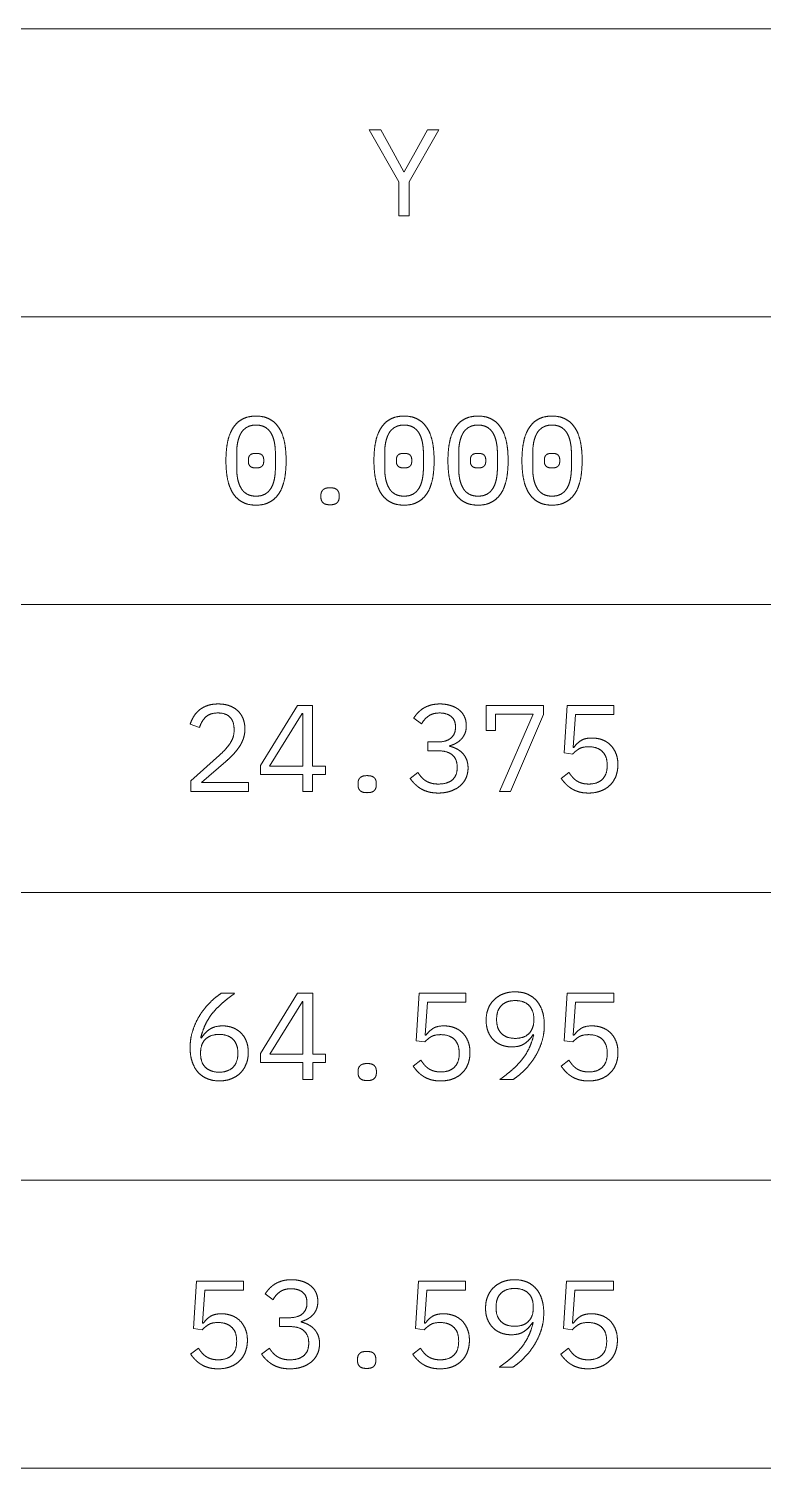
# Model space of a CAD drawing. Header units: millimetres. Extents: x 25 to 584, y 11 to 410.
# Drawn here: x 531.61 to 549.48, y 375 to 410 of the extents above; entities that cross this region are included whole.
import ezdxf

# ---------------------------------------------------------------- set-up
doc = ezdxf.new("R2010")
doc.units = ezdxf.units.MM
doc.layers.add('dims', color=7, linetype='Continuous', lineweight=5)

msp = doc.modelspace()

# ---------------------------------------------------------------- linework, layer by layer
at = {"layer": 'dims'}
for p, q in [((447.088, 410), (584, 410)), ((539.891, 407.547), (540.614, 406.275)), ((540.179, 407.547), (539.891, 407.547)), ((540.479, 407.001), (540.179, 407.547)), ((540.866, 406.275), (541.589, 407.547)), ((541.307, 407.547), (541.007, 407.001)), ((541.589, 407.547), (541.307, 407.547)), ((540.734, 406.524), (540.479, 407.001)), ((541.007, 407.001), (540.746, 406.524)), ((540.746, 406.524), (540.734, 406.524)), ((540.614, 406.275), (540.614, 405.453)), ((540.866, 405.453), (540.866, 406.275)), ((540.614, 405.453), (540.866, 405.453)), ((447.088, 403), (584, 403)), ((536.669, 399.329), (536.669, 399.671)), ((536.954, 399.533), (536.954, 399.467)), ((537.326, 399.467), (537.326, 399.533)), ((537.611, 399.671), (537.611, 399.329)), ((540.269, 399.329), (540.269, 399.671)), ((540.554, 399.533), (540.554, 399.467)), ((540.926, 399.467), (540.926, 399.533)), ((541.211, 399.671), (541.211, 399.329)), ((542.069, 399.329), (542.069, 399.671)), ((542.354, 399.533), (542.354, 399.467)), ((542.726, 399.467), (542.726, 399.533)), ((543.011, 399.671), (543.011, 399.329)), ((543.869, 399.329), (543.869, 399.671)), ((544.154, 399.533), (544.154, 399.467)), ((544.526, 399.467), (544.526, 399.533)), ((544.811, 399.671), (544.811, 399.329)), ((538.718, 398.66), (538.718, 398.606)), ((539.162, 398.606), (539.162, 398.66)), ((447.088, 396), (584, 396)), ((538.151, 393.547), (537.245, 392.086)), ((538.517, 393.547), (538.151, 393.547)), ((538.517, 392.071), (538.517, 393.547)), ((542.738, 393.547), (542.738, 392.941)), ((544.136, 393.547), (542.738, 393.547)), ((544.136, 393.325), (544.136, 393.547)), ((544.706, 393.547), (544.631, 392.395)), ((545.846, 393.547), (544.706, 393.547)), ((545.846, 393.328), (545.846, 393.547)), ((535.538, 393.091), (535.763, 393.007)), ((537.47, 392.071), (538.265, 393.352)), ((538.265, 393.352), (538.277, 393.352)), ((538.277, 393.352), (538.277, 392.071)), ((540.977, 393.241), (541.166, 393.097)), ((542.963, 393.331), (543.881, 393.331)), ((542.963, 392.941), (542.963, 393.331)), ((543.881, 393.331), (543.062, 391.453)), ((543.332, 391.453), (544.136, 393.325)), ((544.85, 392.527), (544.91, 393.328)), ((544.91, 393.328), (545.846, 393.328)), ((536.606, 392.968), (536.606, 392.932)), ((541.991, 393.028), (541.991, 393.007)), ((542.738, 392.941), (542.963, 392.941)), ((541.553, 392.659), (541.322, 392.659)), ((541.322, 392.659), (541.322, 392.443)), ((541.322, 392.443), (541.571, 392.443)), ((541.847, 392.554), (541.847, 392.566)), ((544.631, 392.395), (544.844, 392.365)), ((544.871, 392.527), (544.85, 392.527)), ((536.255, 392.341), (535.556, 391.711)), ((535.817, 391.672), (536.402, 392.182)), ((537.245, 392.086), (537.245, 391.864)), ((538.277, 392.071), (537.47, 392.071)), ((538.829, 392.071), (538.517, 392.071)), ((538.829, 391.864), (538.829, 392.071)), ((542.033, 392.053), (542.033, 392.029)), ((545.681, 392.101), (545.681, 392.077)), ((535.556, 391.711), (535.556, 391.453)), ((536.954, 391.672), (535.817, 391.672)), ((536.954, 391.453), (536.954, 391.672)), ((537.245, 391.864), (538.277, 391.864)), ((538.277, 391.864), (538.277, 391.453)), ((538.517, 391.864), (538.829, 391.864)), ((538.517, 391.453), (538.517, 391.864)), ((539.621, 391.66), (539.621, 391.606)), ((540.065, 391.606), (540.065, 391.66)), ((541.076, 391.918), (540.887, 391.774)), ((544.751, 391.918), (544.562, 391.774)), ((535.556, 391.453), (536.954, 391.453)), ((538.277, 391.453), (538.517, 391.453)), ((543.062, 391.453), (543.332, 391.453)), ((447.088, 389), (584, 389)), ((536.62, 386.547), (536.295, 386.547)), ((538.152, 386.547), (537.247, 385.086)), ((538.519, 386.547), (538.152, 386.547)), ((538.519, 385.071), (538.519, 386.547)), ((541.107, 386.547), (541.032, 385.395)), ((542.247, 386.547), (541.107, 386.547)), ((542.247, 386.328), (542.247, 386.547)), ((544.707, 386.547), (544.632, 385.395)), ((545.847, 386.547), (544.707, 386.547)), ((545.847, 386.328), (545.847, 386.547)), ((537.472, 385.071), (538.267, 386.352)), ((538.267, 386.352), (538.279, 386.352)), ((538.279, 386.352), (538.279, 385.071)), ((541.252, 385.527), (541.312, 386.328)), ((541.312, 386.328), (542.247, 386.328)), ((544.852, 385.527), (544.912, 386.328)), ((544.912, 386.328), (545.847, 386.328)), ((542.992, 385.899), (542.992, 385.923)), ((543.897, 385.923), (543.897, 385.899)), ((535.81, 385.455), (535.795, 385.461)), ((541.032, 385.395), (541.245, 385.365)), ((541.272, 385.527), (541.252, 385.527)), ((543.88, 385.545), (543.895, 385.539)), ((544.632, 385.395), (544.845, 385.365)), ((544.872, 385.527), (544.852, 385.527)), ((535.792, 385.077), (535.792, 385.101)), ((536.697, 385.101), (536.697, 385.077)), ((537.247, 385.086), (537.247, 384.864)), ((538.279, 385.071), (537.472, 385.071)), ((538.83, 385.071), (538.519, 385.071)), ((538.83, 384.864), (538.83, 385.071)), ((542.082, 385.101), (542.082, 385.077)), ((545.682, 385.101), (545.682, 385.077)), ((537.247, 384.864), (538.279, 384.864)), ((538.279, 384.864), (538.279, 384.453)), ((538.519, 384.864), (538.83, 384.864)), ((538.519, 384.453), (538.519, 384.864)), ((539.622, 384.66), (539.622, 384.606)), ((540.067, 384.606), (540.067, 384.66)), ((541.152, 384.918), (540.964, 384.774)), ((544.752, 384.918), (544.564, 384.774)), ((538.279, 384.453), (538.519, 384.453)), ((543.07, 384.453), (543.394, 384.453)), ((447.088, 382), (584, 382)), ((535.694, 379.547), (535.619, 378.395)), ((536.834, 379.547), (535.694, 379.547)), ((536.834, 379.328), (536.834, 379.547)), ((541.094, 379.547), (541.019, 378.395)), ((542.234, 379.547), (541.094, 379.547)), ((542.234, 379.328), (542.234, 379.547)), ((544.694, 379.547), (544.619, 378.395)), ((545.834, 379.547), (544.694, 379.547)), ((545.834, 379.328), (545.834, 379.547)), ((535.838, 378.527), (535.898, 379.328)), ((535.898, 379.328), (536.834, 379.328)), ((537.365, 379.241), (537.554, 379.097)), ((541.238, 378.527), (541.298, 379.328)), ((541.298, 379.328), (542.234, 379.328)), ((544.838, 378.527), (544.898, 379.328)), ((544.898, 379.328), (545.834, 379.328)), ((538.379, 379.028), (538.379, 379.007)), ((542.978, 378.899), (542.978, 378.923)), ((543.884, 378.923), (543.884, 378.899)), ((535.619, 378.395), (535.832, 378.365)), ((535.859, 378.527), (535.838, 378.527)), ((537.941, 378.659), (537.71, 378.659)), ((537.71, 378.659), (537.71, 378.443)), ((537.71, 378.443), (537.959, 378.443)), ((538.235, 378.554), (538.235, 378.566)), ((541.019, 378.395), (541.232, 378.365)), ((541.259, 378.527), (541.238, 378.527)), ((543.866, 378.545), (543.881, 378.539)), ((544.619, 378.395), (544.832, 378.365)), ((544.859, 378.527), (544.838, 378.527)), ((536.669, 378.101), (536.669, 378.077)), ((538.421, 378.053), (538.421, 378.029)), ((542.069, 378.101), (542.069, 378.077)), ((545.669, 378.101), (545.669, 378.077)), ((535.739, 377.918), (535.55, 377.774)), ((537.464, 377.918), (537.275, 377.774)), ((539.609, 377.66), (539.609, 377.606)), ((540.053, 377.606), (540.053, 377.66)), ((541.139, 377.918), (540.95, 377.774)), ((544.739, 377.918), (544.55, 377.774)), ((543.056, 377.453), (543.38, 377.453)), ((447.088, 375), (584, 375))]:
    msp.add_line(p, q, dxfattribs=at)
for points in [[(536.582, 400.298), (536.672, 400.436), (536.81, 400.509)], [(536.81, 400.509), (536.948, 400.583), (537.14, 400.583)], [(537.14, 400.583), (537.332, 400.583), (537.47, 400.509)], [(537.47, 400.509), (537.608, 400.436), (537.698, 400.298)], [(540.182, 400.298), (540.272, 400.436), (540.41, 400.509)], [(540.41, 400.509), (540.548, 400.583), (540.74, 400.583)], [(540.74, 400.583), (540.932, 400.583), (541.07, 400.509)], [(541.07, 400.509), (541.208, 400.436), (541.298, 400.298)], [(541.982, 400.298), (542.072, 400.436), (542.21, 400.509)], [(542.21, 400.509), (542.348, 400.583), (542.54, 400.583)], [(542.54, 400.583), (542.732, 400.583), (542.87, 400.509)], [(542.87, 400.509), (543.008, 400.436), (543.098, 400.298)], [(543.782, 400.298), (543.872, 400.436), (544.01, 400.509)], [(544.01, 400.509), (544.148, 400.583), (544.34, 400.583)], [(544.34, 400.583), (544.532, 400.583), (544.67, 400.509)], [(544.67, 400.509), (544.808, 400.436), (544.898, 400.298)], [(536.45, 399.958), (536.492, 400.16), (536.582, 400.298)], [(536.779, 400.175), (536.723, 400.085), (536.696, 399.956)], [(536.924, 400.314), (536.834, 400.265), (536.779, 400.175)], [(537.14, 400.364), (537.014, 400.364), (536.924, 400.314)], [(537.356, 400.314), (537.266, 400.364), (537.14, 400.364)], [(537.502, 400.175), (537.446, 400.265), (537.356, 400.314)], [(537.584, 399.956), (537.557, 400.085), (537.502, 400.175)], [(537.698, 400.298), (537.788, 400.16), (537.83, 399.958)], [(540.05, 399.958), (540.092, 400.16), (540.182, 400.298)], [(540.379, 400.175), (540.323, 400.085), (540.296, 399.956)], [(540.524, 400.314), (540.434, 400.265), (540.379, 400.175)], [(540.74, 400.364), (540.614, 400.364), (540.524, 400.314)], [(540.956, 400.314), (540.866, 400.364), (540.74, 400.364)], [(541.102, 400.175), (541.046, 400.265), (540.956, 400.314)], [(541.184, 399.956), (541.157, 400.085), (541.102, 400.175)], [(541.298, 400.298), (541.388, 400.16), (541.43, 399.958)], [(541.85, 399.958), (541.892, 400.16), (541.982, 400.298)], [(542.179, 400.175), (542.123, 400.085), (542.096, 399.956)], [(542.324, 400.314), (542.234, 400.265), (542.179, 400.175)], [(542.54, 400.364), (542.414, 400.364), (542.324, 400.314)], [(542.756, 400.314), (542.666, 400.364), (542.54, 400.364)], [(542.902, 400.175), (542.846, 400.265), (542.756, 400.314)], [(542.984, 399.956), (542.957, 400.085), (542.902, 400.175)], [(543.098, 400.298), (543.188, 400.16), (543.23, 399.958)], [(543.65, 399.958), (543.692, 400.16), (543.782, 400.298)], [(543.979, 400.175), (543.923, 400.085), (543.896, 399.956)], [(544.124, 400.314), (544.034, 400.265), (543.979, 400.175)], [(544.34, 400.364), (544.214, 400.364), (544.124, 400.314)], [(544.556, 400.314), (544.466, 400.364), (544.34, 400.364)], [(544.702, 400.175), (544.646, 400.265), (544.556, 400.314)], [(544.784, 399.956), (544.757, 400.085), (544.702, 400.175)], [(544.898, 400.298), (544.988, 400.16), (545.03, 399.958)], [(536.408, 399.5), (536.408, 399.755), (536.45, 399.958)], [(536.696, 399.956), (536.669, 399.827), (536.669, 399.671)], [(537.611, 399.671), (537.611, 399.827), (537.584, 399.956)], [(537.83, 399.958), (537.872, 399.755), (537.872, 399.5)], [(540.008, 399.5), (540.008, 399.755), (540.05, 399.958)], [(540.296, 399.956), (540.269, 399.827), (540.269, 399.671)], [(541.211, 399.671), (541.211, 399.827), (541.184, 399.956)], [(541.43, 399.958), (541.472, 399.755), (541.472, 399.5)], [(541.808, 399.5), (541.808, 399.755), (541.85, 399.958)], [(542.096, 399.956), (542.069, 399.827), (542.069, 399.671)], [(543.011, 399.671), (543.011, 399.827), (542.984, 399.956)], [(543.23, 399.958), (543.272, 399.755), (543.272, 399.5)], [(543.608, 399.5), (543.608, 399.755), (543.65, 399.958)], [(543.896, 399.956), (543.869, 399.827), (543.869, 399.671)], [(544.811, 399.671), (544.811, 399.827), (544.784, 399.956)], [(545.03, 399.958), (545.072, 399.755), (545.072, 399.5)], [(536.45, 399.041), (536.408, 399.242), (536.408, 399.5)], [(536.954, 399.533), (536.954, 399.593), (536.995, 399.635)], [(536.995, 399.365), (536.954, 399.407), (536.954, 399.467)], [(536.995, 399.635), (537.035, 399.677), (537.14, 399.677)], [(537.14, 399.323), (537.035, 399.323), (536.995, 399.365)], [(537.14, 399.677), (537.245, 399.677), (537.286, 399.635)], [(537.286, 399.365), (537.245, 399.323), (537.14, 399.323)], [(537.286, 399.635), (537.326, 399.593), (537.326, 399.533)], [(537.326, 399.467), (537.326, 399.407), (537.286, 399.365)], [(537.872, 399.5), (537.872, 399.242), (537.83, 399.041)], [(540.05, 399.041), (540.008, 399.242), (540.008, 399.5)], [(540.554, 399.533), (540.554, 399.593), (540.595, 399.635)], [(540.595, 399.365), (540.554, 399.407), (540.554, 399.467)], [(540.595, 399.635), (540.635, 399.677), (540.74, 399.677)], [(540.74, 399.323), (540.635, 399.323), (540.595, 399.365)], [(540.74, 399.677), (540.845, 399.677), (540.886, 399.635)], [(540.886, 399.365), (540.845, 399.323), (540.74, 399.323)], [(540.886, 399.635), (540.926, 399.593), (540.926, 399.533)], [(540.926, 399.467), (540.926, 399.407), (540.886, 399.365)], [(541.472, 399.5), (541.472, 399.242), (541.43, 399.041)], [(541.85, 399.041), (541.808, 399.242), (541.808, 399.5)], [(542.354, 399.533), (542.354, 399.593), (542.395, 399.635)], [(542.395, 399.365), (542.354, 399.407), (542.354, 399.467)], [(542.395, 399.635), (542.435, 399.677), (542.54, 399.677)], [(542.54, 399.323), (542.435, 399.323), (542.395, 399.365)], [(542.54, 399.677), (542.645, 399.677), (542.686, 399.635)], [(542.686, 399.365), (542.645, 399.323), (542.54, 399.323)], [(542.686, 399.635), (542.726, 399.593), (542.726, 399.533)], [(542.726, 399.467), (542.726, 399.407), (542.686, 399.365)], [(543.272, 399.5), (543.272, 399.242), (543.23, 399.041)], [(543.65, 399.041), (543.608, 399.242), (543.608, 399.5)], [(544.154, 399.533), (544.154, 399.593), (544.195, 399.635)], [(544.195, 399.365), (544.154, 399.407), (544.154, 399.467)], [(544.195, 399.635), (544.235, 399.677), (544.34, 399.677)], [(544.34, 399.323), (544.235, 399.323), (544.195, 399.365)], [(544.34, 399.677), (544.445, 399.677), (544.486, 399.635)], [(544.486, 399.365), (544.445, 399.323), (544.34, 399.323)], [(544.486, 399.635), (544.526, 399.593), (544.526, 399.533)], [(544.526, 399.467), (544.526, 399.407), (544.486, 399.365)], [(545.072, 399.5), (545.072, 399.242), (545.03, 399.041)], [(536.582, 398.702), (536.492, 398.84), (536.45, 399.041)], [(536.669, 399.329), (536.669, 399.17), (536.696, 399.043)], [(536.696, 399.043), (536.723, 398.915), (536.779, 398.825)], [(537.502, 398.825), (537.557, 398.915), (537.584, 399.043)], [(537.584, 399.043), (537.611, 399.17), (537.611, 399.329)], [(537.83, 399.041), (537.788, 398.84), (537.698, 398.702)], [(540.182, 398.702), (540.092, 398.84), (540.05, 399.041)], [(540.269, 399.329), (540.269, 399.17), (540.296, 399.043)], [(540.296, 399.043), (540.323, 398.915), (540.379, 398.825)], [(541.102, 398.825), (541.157, 398.915), (541.184, 399.043)], [(541.184, 399.043), (541.211, 399.17), (541.211, 399.329)], [(541.43, 399.041), (541.388, 398.84), (541.298, 398.702)], [(541.982, 398.702), (541.892, 398.84), (541.85, 399.041)], [(542.069, 399.329), (542.069, 399.17), (542.096, 399.043)], [(542.096, 399.043), (542.123, 398.915), (542.179, 398.825)], [(542.902, 398.825), (542.957, 398.915), (542.984, 399.043)], [(542.984, 399.043), (543.011, 399.17), (543.011, 399.329)], [(543.23, 399.041), (543.188, 398.84), (543.098, 398.702)], [(543.782, 398.702), (543.692, 398.84), (543.65, 399.041)], [(543.869, 399.329), (543.869, 399.17), (543.896, 399.043)], [(543.896, 399.043), (543.923, 398.915), (543.979, 398.825)], [(544.702, 398.825), (544.757, 398.915), (544.784, 399.043)], [(544.784, 399.043), (544.811, 399.17), (544.811, 399.329)], [(545.03, 399.041), (544.988, 398.84), (544.898, 398.702)], [(536.81, 398.49), (536.672, 398.564), (536.582, 398.702)], [(536.779, 398.825), (536.834, 398.735), (536.924, 398.685)], [(536.924, 398.685), (537.014, 398.636), (537.14, 398.636)], [(537.14, 398.636), (537.266, 398.636), (537.356, 398.685)], [(537.356, 398.685), (537.446, 398.735), (537.502, 398.825)], [(537.698, 398.702), (537.608, 398.564), (537.47, 398.49)], [(538.718, 398.66), (538.718, 398.738), (538.768, 398.789)], [(538.768, 398.789), (538.817, 398.84), (538.94, 398.84)], [(538.94, 398.84), (539.063, 398.84), (539.113, 398.789)], [(539.113, 398.789), (539.162, 398.738), (539.162, 398.66)], [(540.41, 398.49), (540.272, 398.564), (540.182, 398.702)], [(540.379, 398.825), (540.434, 398.735), (540.524, 398.685)], [(540.524, 398.685), (540.614, 398.636), (540.74, 398.636)], [(540.74, 398.636), (540.866, 398.636), (540.956, 398.685)], [(540.956, 398.685), (541.046, 398.735), (541.102, 398.825)], [(541.298, 398.702), (541.208, 398.564), (541.07, 398.49)], [(542.21, 398.49), (542.072, 398.564), (541.982, 398.702)], [(542.179, 398.825), (542.234, 398.735), (542.324, 398.685)], [(542.324, 398.685), (542.414, 398.636), (542.54, 398.636)], [(542.54, 398.636), (542.666, 398.636), (542.756, 398.685)], [(542.756, 398.685), (542.846, 398.735), (542.902, 398.825)], [(543.098, 398.702), (543.008, 398.564), (542.87, 398.49)], [(544.01, 398.49), (543.872, 398.564), (543.782, 398.702)], [(543.979, 398.825), (544.034, 398.735), (544.124, 398.685)], [(544.124, 398.685), (544.214, 398.636), (544.34, 398.636)], [(544.34, 398.636), (544.466, 398.636), (544.556, 398.685)], [(544.556, 398.685), (544.646, 398.735), (544.702, 398.825)], [(544.898, 398.702), (544.808, 398.564), (544.67, 398.49)], [(537.14, 398.417), (536.948, 398.417), (536.81, 398.49)], [(537.47, 398.49), (537.332, 398.417), (537.14, 398.417)], [(538.768, 398.477), (538.718, 398.528), (538.718, 398.606)], [(538.94, 398.426), (538.817, 398.426), (538.768, 398.477)], [(539.113, 398.477), (539.063, 398.426), (538.94, 398.426)], [(539.162, 398.606), (539.162, 398.528), (539.113, 398.477)], [(540.74, 398.417), (540.548, 398.417), (540.41, 398.49)], [(541.07, 398.49), (540.932, 398.417), (540.74, 398.417)], [(542.54, 398.417), (542.348, 398.417), (542.21, 398.49)], [(542.87, 398.49), (542.732, 398.417), (542.54, 398.417)], [(544.34, 398.417), (544.148, 398.417), (544.01, 398.49)], [(544.67, 398.49), (544.532, 398.417), (544.34, 398.417)], [(535.621, 393.272), (535.673, 393.361), (535.754, 393.43)], [(535.754, 393.43), (535.835, 393.499), (535.951, 393.541)], [(535.951, 393.541), (536.066, 393.583), (536.219, 393.583)], [(536.219, 393.583), (536.375, 393.583), (536.497, 393.538)], [(536.497, 393.538), (536.618, 393.493), (536.701, 393.412)], [(536.701, 393.412), (536.783, 393.331), (536.827, 393.22)], [(541.073, 393.365), (541.13, 393.427), (541.207, 393.475)], [(541.207, 393.475), (541.283, 393.523), (541.384, 393.553)], [(541.384, 393.553), (541.484, 393.583), (541.613, 393.583)], [(541.613, 393.583), (541.748, 393.583), (541.865, 393.548)], [(541.865, 393.548), (541.982, 393.514), (542.069, 393.446)], [(542.069, 393.446), (542.156, 393.379), (542.206, 393.28)], [(535.538, 393.091), (535.568, 393.184), (535.621, 393.272)], [(535.917, 393.266), (535.814, 393.169), (535.763, 393.007)], [(536.213, 393.364), (536.021, 393.364), (535.917, 393.266)], [(536.507, 393.26), (536.408, 393.364), (536.213, 393.364)], [(536.606, 392.968), (536.606, 393.157), (536.507, 393.26)], [(536.827, 393.22), (536.87, 393.109), (536.87, 392.977)], [(540.977, 393.241), (541.016, 393.304), (541.073, 393.365)], [(541.336, 393.29), (541.232, 393.217), (541.166, 393.097)], [(541.607, 393.364), (541.439, 393.364), (541.336, 393.29)], [(541.885, 393.28), (541.778, 393.364), (541.607, 393.364)], [(541.991, 393.028), (541.991, 393.196), (541.885, 393.28)], [(542.206, 393.28), (542.255, 393.181), (542.255, 393.055)], [(542.255, 393.055), (542.255, 392.953), (542.224, 392.872)], [(536.507, 392.624), (536.606, 392.77), (536.606, 392.932)], [(536.836, 392.752), (536.801, 392.647), (536.74, 392.551)], [(536.87, 392.977), (536.87, 392.857), (536.836, 392.752)], [(541.553, 392.659), (541.772, 392.659), (541.882, 392.756)], [(541.882, 392.756), (541.991, 392.854), (541.991, 393.007)], [(542.137, 392.731), (542.081, 392.671), (542.006, 392.629)], [(542.224, 392.872), (542.192, 392.791), (542.137, 392.731)], [(545.045, 392.694), (545.141, 392.755), (545.309, 392.755)], [(545.309, 392.755), (545.447, 392.755), (545.563, 392.711)], [(545.563, 392.711), (545.678, 392.668), (545.762, 392.584)], [(536.255, 392.341), (536.408, 392.479), (536.507, 392.624)], [(536.593, 392.364), (536.507, 392.272), (536.402, 392.182)], [(536.74, 392.551), (536.678, 392.455), (536.593, 392.364)], [(541.918, 392.341), (541.802, 392.443), (541.571, 392.443)], [(542.006, 392.629), (541.931, 392.587), (541.847, 392.566)], [(541.847, 392.554), (541.934, 392.536), (542.015, 392.495)], [(542.015, 392.495), (542.096, 392.455), (542.159, 392.39)], [(542.159, 392.39), (542.222, 392.326), (542.26, 392.234)], [(544.995, 392.491), (544.913, 392.44), (544.844, 392.365)], [(544.871, 392.527), (544.949, 392.632), (545.045, 392.694)], [(545.228, 392.542), (545.078, 392.542), (544.995, 392.491)], [(545.564, 392.425), (545.447, 392.542), (545.228, 392.542)], [(545.681, 392.101), (545.681, 392.308), (545.564, 392.425)], [(545.762, 392.584), (545.846, 392.5), (545.894, 392.381)], [(545.894, 392.381), (545.942, 392.263), (545.942, 392.11)], [(541.915, 391.738), (542.033, 391.84), (542.033, 392.029)], [(542.033, 392.053), (542.033, 392.239), (541.918, 392.341)], [(542.297, 392.026), (542.297, 391.891), (542.245, 391.778)], [(542.26, 392.234), (542.297, 392.143), (542.297, 392.026)], [(545.566, 391.753), (545.681, 391.87), (545.681, 392.077)], [(545.942, 392.11), (545.942, 391.957), (545.894, 391.83)], [(539.621, 391.66), (539.621, 391.738), (539.671, 391.789)], [(539.671, 391.789), (539.72, 391.84), (539.843, 391.84)], [(539.843, 391.84), (539.966, 391.84), (540.016, 391.789)], [(540.016, 391.789), (540.065, 391.738), (540.065, 391.66)], [(540.997, 391.642), (540.935, 391.705), (540.887, 391.774)], [(541.076, 391.918), (541.118, 391.855), (541.163, 391.804)], [(541.163, 391.804), (541.208, 391.753), (541.267, 391.715)], [(541.267, 391.715), (541.325, 391.678), (541.4, 391.657)], [(541.4, 391.657), (541.475, 391.636), (541.574, 391.636)], [(541.574, 391.636), (541.796, 391.636), (541.915, 391.738)], [(542.245, 391.778), (542.192, 391.666), (542.098, 391.586)], [(544.67, 391.642), (544.61, 391.705), (544.562, 391.774)], [(544.751, 391.918), (544.793, 391.855), (544.837, 391.804)], [(544.837, 391.804), (544.88, 391.753), (544.937, 391.715)], [(544.937, 391.715), (544.994, 391.678), (545.066, 391.657)], [(545.066, 391.657), (545.138, 391.636), (545.234, 391.636)], [(545.234, 391.636), (545.45, 391.636), (545.566, 391.753)], [(545.894, 391.83), (545.846, 391.702), (545.753, 391.61)], [(539.671, 391.477), (539.621, 391.528), (539.621, 391.606)], [(539.843, 391.426), (539.72, 391.426), (539.671, 391.477)], [(540.016, 391.477), (539.966, 391.426), (539.843, 391.426)], [(540.065, 391.606), (540.065, 391.528), (540.016, 391.477)], [(541.141, 391.528), (541.058, 391.579), (540.997, 391.642)], [(541.33, 391.447), (541.223, 391.477), (541.141, 391.528)], [(541.574, 391.417), (541.436, 391.417), (541.33, 391.447)], [(541.87, 391.462), (541.736, 391.417), (541.574, 391.417)], [(542.098, 391.586), (542.003, 391.507), (541.87, 391.462)], [(544.81, 391.528), (544.73, 391.579), (544.67, 391.642)], [(544.992, 391.447), (544.889, 391.477), (544.81, 391.528)], [(545.228, 391.417), (545.096, 391.417), (544.992, 391.447)], [(545.528, 391.468), (545.396, 391.417), (545.228, 391.417)], [(545.753, 391.61), (545.66, 391.519), (545.528, 391.468)], [(536.032, 386.335), (536.167, 386.466), (536.295, 386.547)], [(536.62, 386.547), (536.449, 386.424), (536.315, 386.307)], [(542.929, 386.389), (543.022, 386.481), (543.152, 386.532)], [(543.152, 386.532), (543.282, 386.583), (543.442, 386.583)], [(543.442, 386.583), (543.607, 386.583), (543.739, 386.528)], [(543.739, 386.528), (543.87, 386.472), (543.962, 386.369)], [(535.787, 386.035), (535.897, 386.205), (536.032, 386.335)], [(536.08, 386.062), (535.977, 385.935), (535.909, 385.789)], [(536.315, 386.307), (536.182, 386.19), (536.08, 386.062)], [(542.737, 385.89), (542.737, 386.043), (542.786, 386.17)], [(542.786, 386.17), (542.835, 386.298), (542.929, 386.389)], [(543.11, 386.253), (542.992, 386.136), (542.992, 385.923)], [(543.445, 386.37), (543.229, 386.37), (543.11, 386.253)], [(543.779, 386.253), (543.66, 386.37), (543.445, 386.37)], [(543.897, 385.923), (543.897, 386.136), (543.779, 386.253)], [(543.962, 386.369), (544.054, 386.265), (544.103, 386.115)], [(544.103, 386.115), (544.152, 385.965), (544.152, 385.779)], [(535.607, 385.66), (535.677, 385.866), (535.787, 386.035)], [(535.909, 385.789), (535.84, 385.644), (535.795, 385.461)], [(536.007, 385.669), (536.13, 385.755), (536.325, 385.755)], [(536.325, 385.755), (536.464, 385.755), (536.578, 385.71)], [(536.578, 385.71), (536.692, 385.665), (536.776, 385.581)], [(541.446, 385.694), (541.542, 385.755), (541.71, 385.755)], [(541.71, 385.755), (541.849, 385.755), (541.964, 385.711)], [(541.964, 385.711), (542.08, 385.668), (542.164, 385.584)], [(542.783, 385.621), (542.737, 385.74), (542.737, 385.89)], [(542.992, 385.899), (542.992, 385.686), (543.11, 385.569)], [(543.779, 385.569), (543.897, 385.686), (543.897, 385.899)], [(544.152, 385.779), (544.152, 385.545), (544.082, 385.339)], [(545.046, 385.694), (545.142, 385.755), (545.31, 385.755)], [(545.31, 385.755), (545.449, 385.755), (545.564, 385.711)], [(545.564, 385.711), (545.68, 385.668), (545.764, 385.584)], [(535.537, 385.221), (535.537, 385.455), (535.607, 385.66)], [(535.91, 385.431), (535.792, 385.314), (535.792, 385.101)], [(535.81, 385.455), (535.885, 385.584), (536.007, 385.669)], [(536.245, 385.548), (536.029, 385.548), (535.91, 385.431)], [(536.579, 385.431), (536.46, 385.548), (536.245, 385.548)], [(536.697, 385.101), (536.697, 385.314), (536.579, 385.431)], [(536.776, 385.581), (536.86, 385.497), (536.906, 385.377)], [(536.906, 385.377), (536.952, 385.257), (536.952, 385.11)], [(541.397, 385.491), (541.315, 385.44), (541.245, 385.365)], [(541.272, 385.527), (541.35, 385.632), (541.446, 385.694)], [(541.63, 385.542), (541.48, 385.542), (541.397, 385.491)], [(541.966, 385.425), (541.849, 385.542), (541.63, 385.542)], [(542.082, 385.101), (542.082, 385.308), (541.966, 385.425)], [(542.164, 385.584), (542.247, 385.5), (542.296, 385.381)], [(542.296, 385.381), (542.344, 385.263), (542.344, 385.11)], [(542.912, 385.419), (542.83, 385.503), (542.783, 385.621)], [(543.11, 385.29), (542.995, 385.335), (542.912, 385.419)], [(543.11, 385.569), (543.229, 385.452), (543.445, 385.452)], [(543.445, 385.452), (543.66, 385.452), (543.779, 385.569)], [(543.88, 385.545), (543.802, 385.416), (543.68, 385.33)], [(543.781, 385.21), (543.85, 385.356), (543.895, 385.539)], [(544.997, 385.491), (544.915, 385.44), (544.845, 385.365)], [(544.872, 385.527), (544.95, 385.632), (545.046, 385.694)], [(545.23, 385.542), (545.08, 385.542), (544.997, 385.491)], [(545.566, 385.425), (545.449, 385.542), (545.23, 385.542)], [(545.682, 385.101), (545.682, 385.308), (545.566, 385.425)], [(545.764, 385.584), (545.847, 385.5), (545.896, 385.381)], [(545.896, 385.381), (545.944, 385.263), (545.944, 385.11)], [(535.586, 384.885), (535.537, 385.035), (535.537, 385.221)], [(535.792, 385.077), (535.792, 384.864), (535.91, 384.747)], [(536.579, 384.747), (536.697, 384.864), (536.697, 385.077)], [(536.952, 385.11), (536.952, 384.957), (536.901, 384.83)], [(541.967, 384.753), (542.082, 384.87), (542.082, 385.077)], [(542.344, 385.11), (542.344, 384.957), (542.296, 384.83)], [(543.364, 385.245), (543.225, 385.245), (543.11, 385.29)], [(543.68, 385.33), (543.559, 385.245), (543.364, 385.245)], [(543.61, 384.938), (543.712, 385.065), (543.781, 385.21)], [(544.082, 385.339), (544.012, 385.134), (543.901, 384.964)], [(545.567, 384.753), (545.682, 384.87), (545.682, 385.077)], [(545.944, 385.11), (545.944, 384.957), (545.896, 384.83)], [(535.727, 384.631), (535.635, 384.735), (535.586, 384.885)], [(535.91, 384.747), (536.029, 384.63), (536.245, 384.63)], [(536.245, 384.63), (536.46, 384.63), (536.579, 384.747)], [(536.901, 384.83), (536.85, 384.702), (536.759, 384.61)], [(539.622, 384.66), (539.622, 384.738), (539.672, 384.789)], [(539.672, 384.789), (539.722, 384.84), (539.845, 384.84)], [(539.845, 384.84), (539.967, 384.84), (540.017, 384.789)], [(540.017, 384.789), (540.067, 384.738), (540.067, 384.66)], [(541.072, 384.642), (541.012, 384.705), (540.964, 384.774)], [(541.152, 384.918), (541.195, 384.855), (541.238, 384.804)], [(541.238, 384.804), (541.282, 384.753), (541.339, 384.715)], [(541.339, 384.715), (541.395, 384.678), (541.467, 384.657)], [(541.467, 384.657), (541.54, 384.636), (541.635, 384.636)], [(541.635, 384.636), (541.852, 384.636), (541.967, 384.753)], [(542.296, 384.83), (542.247, 384.702), (542.155, 384.61)], [(543.07, 384.453), (543.24, 384.576), (543.374, 384.693)], [(543.374, 384.693), (543.507, 384.81), (543.61, 384.938)], [(543.656, 384.664), (543.522, 384.534), (543.394, 384.453)], [(543.901, 384.964), (543.79, 384.795), (543.656, 384.664)], [(544.672, 384.642), (544.612, 384.705), (544.564, 384.774)], [(544.752, 384.918), (544.795, 384.855), (544.838, 384.804)], [(544.838, 384.804), (544.882, 384.753), (544.939, 384.715)], [(544.939, 384.715), (544.995, 384.678), (545.067, 384.657)], [(545.067, 384.657), (545.14, 384.636), (545.235, 384.636)], [(545.235, 384.636), (545.452, 384.636), (545.567, 384.753)], [(545.896, 384.83), (545.847, 384.702), (545.755, 384.61)], [(535.951, 384.473), (535.819, 384.528), (535.727, 384.631)], [(536.247, 384.417), (536.082, 384.417), (535.951, 384.473)], [(536.537, 384.468), (536.407, 384.417), (536.247, 384.417)], [(536.759, 384.61), (536.667, 384.519), (536.537, 384.468)], [(539.672, 384.477), (539.622, 384.528), (539.622, 384.606)], [(539.845, 384.426), (539.722, 384.426), (539.672, 384.477)], [(540.017, 384.477), (539.967, 384.426), (539.845, 384.426)], [(540.067, 384.606), (540.067, 384.528), (540.017, 384.477)], [(541.211, 384.528), (541.132, 384.579), (541.072, 384.642)], [(541.394, 384.447), (541.29, 384.477), (541.211, 384.528)], [(541.63, 384.417), (541.497, 384.417), (541.394, 384.447)], [(541.93, 384.468), (541.797, 384.417), (541.63, 384.417)], [(542.155, 384.61), (542.062, 384.519), (541.93, 384.468)], [(544.811, 384.528), (544.732, 384.579), (544.672, 384.642)], [(544.994, 384.447), (544.89, 384.477), (544.811, 384.528)], [(545.23, 384.417), (545.097, 384.417), (544.994, 384.447)], [(545.53, 384.468), (545.397, 384.417), (545.23, 384.417)], [(545.755, 384.61), (545.662, 384.519), (545.53, 384.468)], [(537.461, 379.365), (537.518, 379.427), (537.595, 379.475)], [(537.595, 379.475), (537.671, 379.523), (537.771, 379.553)], [(537.771, 379.553), (537.872, 379.583), (538.001, 379.583)], [(538.001, 379.583), (538.136, 379.583), (538.253, 379.548)], [(538.253, 379.548), (538.37, 379.514), (538.457, 379.446)], [(538.457, 379.446), (538.544, 379.379), (538.594, 379.28)], [(542.915, 379.389), (543.008, 379.481), (543.139, 379.532)], [(543.139, 379.532), (543.269, 379.583), (543.428, 379.583)], [(543.428, 379.583), (543.593, 379.583), (543.725, 379.528)], [(543.725, 379.528), (543.857, 379.472), (543.949, 379.369)], [(537.365, 379.241), (537.404, 379.304), (537.461, 379.365)], [(537.724, 379.29), (537.62, 379.217), (537.554, 379.097)], [(537.995, 379.364), (537.827, 379.364), (537.724, 379.29)], [(538.272, 379.28), (538.166, 379.364), (537.995, 379.364)], [(538.379, 379.028), (538.379, 379.196), (538.272, 379.28)], [(538.594, 379.28), (538.643, 379.181), (538.643, 379.055)], [(538.643, 379.055), (538.643, 378.953), (538.612, 378.872)], [(542.723, 378.89), (542.723, 379.043), (542.772, 379.17)], [(542.772, 379.17), (542.822, 379.298), (542.915, 379.389)], [(543.096, 379.253), (542.978, 379.136), (542.978, 378.923)], [(543.431, 379.37), (543.215, 379.37), (543.096, 379.253)], [(543.765, 379.253), (543.647, 379.37), (543.431, 379.37)], [(543.884, 378.923), (543.884, 379.136), (543.765, 379.253)], [(543.949, 379.369), (544.04, 379.265), (544.09, 379.115)], [(544.09, 379.115), (544.139, 378.965), (544.139, 378.779)], [(536.033, 378.694), (536.129, 378.755), (536.297, 378.755)], [(536.297, 378.755), (536.435, 378.755), (536.551, 378.711)], [(536.551, 378.711), (536.666, 378.668), (536.75, 378.584)], [(537.941, 378.659), (538.16, 378.659), (538.27, 378.756)], [(538.27, 378.756), (538.379, 378.854), (538.379, 379.007)], [(538.525, 378.731), (538.469, 378.671), (538.394, 378.629)], [(538.612, 378.872), (538.58, 378.791), (538.525, 378.731)], [(541.433, 378.694), (541.529, 378.755), (541.697, 378.755)], [(541.697, 378.755), (541.835, 378.755), (541.951, 378.711)], [(541.951, 378.711), (542.066, 378.668), (542.15, 378.584)], [(542.77, 378.621), (542.723, 378.74), (542.723, 378.89)], [(542.978, 378.899), (542.978, 378.686), (543.096, 378.569)], [(543.765, 378.569), (543.884, 378.686), (543.884, 378.899)], [(544.139, 378.779), (544.139, 378.545), (544.069, 378.339)], [(545.033, 378.694), (545.129, 378.755), (545.297, 378.755)], [(545.297, 378.755), (545.435, 378.755), (545.551, 378.711)], [(545.551, 378.711), (545.666, 378.668), (545.75, 378.584)], [(535.984, 378.491), (535.901, 378.44), (535.832, 378.365)], [(535.859, 378.527), (535.937, 378.632), (536.033, 378.694)], [(536.216, 378.542), (536.066, 378.542), (535.984, 378.491)], [(536.552, 378.425), (536.435, 378.542), (536.216, 378.542)], [(536.669, 378.101), (536.669, 378.308), (536.552, 378.425)], [(536.75, 378.584), (536.834, 378.5), (536.882, 378.381)], [(536.882, 378.381), (536.93, 378.263), (536.93, 378.11)], [(538.306, 378.341), (538.19, 378.443), (537.959, 378.443)], [(538.394, 378.629), (538.319, 378.587), (538.235, 378.566)], [(538.235, 378.554), (538.322, 378.536), (538.403, 378.495)], [(538.403, 378.495), (538.484, 378.455), (538.547, 378.39)], [(538.547, 378.39), (538.61, 378.326), (538.648, 378.234)], [(541.384, 378.491), (541.301, 378.44), (541.232, 378.365)], [(541.259, 378.527), (541.337, 378.632), (541.433, 378.694)], [(541.616, 378.542), (541.466, 378.542), (541.384, 378.491)], [(541.952, 378.425), (541.835, 378.542), (541.616, 378.542)], [(542.069, 378.101), (542.069, 378.308), (541.952, 378.425)], [(542.15, 378.584), (542.234, 378.5), (542.282, 378.381)], [(542.282, 378.381), (542.33, 378.263), (542.33, 378.11)], [(542.899, 378.419), (542.816, 378.503), (542.77, 378.621)], [(543.096, 378.29), (542.981, 378.335), (542.899, 378.419)], [(543.096, 378.569), (543.215, 378.452), (543.431, 378.452)], [(543.431, 378.452), (543.647, 378.452), (543.765, 378.569)], [(543.866, 378.545), (543.788, 378.416), (543.667, 378.33)], [(543.767, 378.21), (543.836, 378.356), (543.881, 378.539)], [(544.984, 378.491), (544.901, 378.44), (544.832, 378.365)], [(544.859, 378.527), (544.937, 378.632), (545.033, 378.694)], [(545.216, 378.542), (545.066, 378.542), (544.984, 378.491)], [(545.552, 378.425), (545.435, 378.542), (545.216, 378.542)], [(545.669, 378.101), (545.669, 378.308), (545.552, 378.425)], [(545.75, 378.584), (545.834, 378.5), (545.882, 378.381)], [(545.882, 378.381), (545.93, 378.263), (545.93, 378.11)], [(536.554, 377.753), (536.669, 377.87), (536.669, 378.077)], [(536.93, 378.11), (536.93, 377.957), (536.882, 377.83)], [(538.302, 377.738), (538.421, 377.84), (538.421, 378.029)], [(538.421, 378.053), (538.421, 378.239), (538.306, 378.341)], [(538.685, 378.026), (538.685, 377.891), (538.633, 377.778)], [(538.648, 378.234), (538.685, 378.143), (538.685, 378.026)], [(541.954, 377.753), (542.069, 377.87), (542.069, 378.077)], [(542.33, 378.11), (542.33, 377.957), (542.282, 377.83)], [(543.35, 378.245), (543.212, 378.245), (543.096, 378.29)], [(543.667, 378.33), (543.545, 378.245), (543.35, 378.245)], [(543.596, 377.938), (543.698, 378.065), (543.767, 378.21)], [(544.069, 378.339), (543.998, 378.134), (543.887, 377.964)], [(545.554, 377.753), (545.669, 377.87), (545.669, 378.077)], [(545.93, 378.11), (545.93, 377.957), (545.882, 377.83)], [(535.658, 377.642), (535.598, 377.705), (535.55, 377.774)], [(535.739, 377.918), (535.781, 377.855), (535.825, 377.804)], [(535.825, 377.804), (535.868, 377.753), (535.925, 377.715)], [(535.925, 377.715), (535.982, 377.678), (536.054, 377.657)], [(536.054, 377.657), (536.126, 377.636), (536.222, 377.636)], [(536.222, 377.636), (536.438, 377.636), (536.554, 377.753)], [(536.882, 377.83), (536.834, 377.702), (536.741, 377.61)], [(537.385, 377.642), (537.323, 377.705), (537.275, 377.774)], [(537.464, 377.918), (537.506, 377.855), (537.551, 377.804)], [(537.551, 377.804), (537.596, 377.753), (537.655, 377.715)], [(537.655, 377.715), (537.713, 377.678), (537.788, 377.657)], [(537.788, 377.657), (537.863, 377.636), (537.962, 377.636)], [(537.962, 377.636), (538.184, 377.636), (538.302, 377.738)], [(538.633, 377.778), (538.58, 377.666), (538.486, 377.586)], [(539.609, 377.66), (539.609, 377.738), (539.659, 377.789)], [(539.659, 377.789), (539.708, 377.84), (539.831, 377.84)], [(539.831, 377.84), (539.954, 377.84), (540.004, 377.789)], [(540.004, 377.789), (540.053, 377.738), (540.053, 377.66)], [(541.058, 377.642), (540.998, 377.705), (540.95, 377.774)], [(541.139, 377.918), (541.181, 377.855), (541.225, 377.804)], [(541.225, 377.804), (541.268, 377.753), (541.325, 377.715)], [(541.325, 377.715), (541.382, 377.678), (541.454, 377.657)], [(541.454, 377.657), (541.526, 377.636), (541.622, 377.636)], [(541.622, 377.636), (541.838, 377.636), (541.954, 377.753)], [(542.282, 377.83), (542.234, 377.702), (542.141, 377.61)], [(543.056, 377.453), (543.227, 377.576), (543.36, 377.693)], [(543.36, 377.693), (543.494, 377.81), (543.596, 377.938)], [(543.642, 377.664), (543.509, 377.534), (543.38, 377.453)], [(543.887, 377.964), (543.776, 377.795), (543.642, 377.664)], [(544.658, 377.642), (544.598, 377.705), (544.55, 377.774)], [(544.739, 377.918), (544.781, 377.855), (544.825, 377.804)], [(544.825, 377.804), (544.868, 377.753), (544.925, 377.715)], [(544.925, 377.715), (544.982, 377.678), (545.054, 377.657)], [(545.054, 377.657), (545.126, 377.636), (545.222, 377.636)], [(545.222, 377.636), (545.438, 377.636), (545.554, 377.753)], [(545.882, 377.83), (545.834, 377.702), (545.741, 377.61)], [(535.797, 377.528), (535.718, 377.579), (535.658, 377.642)], [(535.98, 377.447), (535.877, 377.477), (535.797, 377.528)], [(536.216, 377.417), (536.084, 377.417), (535.98, 377.447)], [(536.516, 377.468), (536.384, 377.417), (536.216, 377.417)], [(536.741, 377.61), (536.648, 377.519), (536.516, 377.468)], [(537.529, 377.528), (537.446, 377.579), (537.385, 377.642)], [(537.717, 377.447), (537.611, 377.477), (537.529, 377.528)], [(537.962, 377.417), (537.824, 377.417), (537.717, 377.447)], [(538.257, 377.462), (538.124, 377.417), (537.962, 377.417)], [(538.486, 377.586), (538.391, 377.507), (538.257, 377.462)], [(539.659, 377.477), (539.609, 377.528), (539.609, 377.606)], [(539.831, 377.426), (539.708, 377.426), (539.659, 377.477)], [(540.004, 377.477), (539.954, 377.426), (539.831, 377.426)], [(540.053, 377.606), (540.053, 377.528), (540.004, 377.477)], [(541.197, 377.528), (541.118, 377.579), (541.058, 377.642)], [(541.38, 377.447), (541.277, 377.477), (541.197, 377.528)], [(541.616, 377.417), (541.484, 377.417), (541.38, 377.447)], [(541.916, 377.468), (541.784, 377.417), (541.616, 377.417)], [(542.141, 377.61), (542.048, 377.519), (541.916, 377.468)], [(544.797, 377.528), (544.718, 377.579), (544.658, 377.642)], [(544.98, 377.447), (544.877, 377.477), (544.797, 377.528)], [(545.216, 377.417), (545.084, 377.417), (544.98, 377.447)], [(545.516, 377.468), (545.384, 377.417), (545.216, 377.417)], [(545.741, 377.61), (545.648, 377.519), (545.516, 377.468)]]:
    msp.add_open_spline(points, degree=2, dxfattribs=at)

doc.saveas('drawing.dxf')
